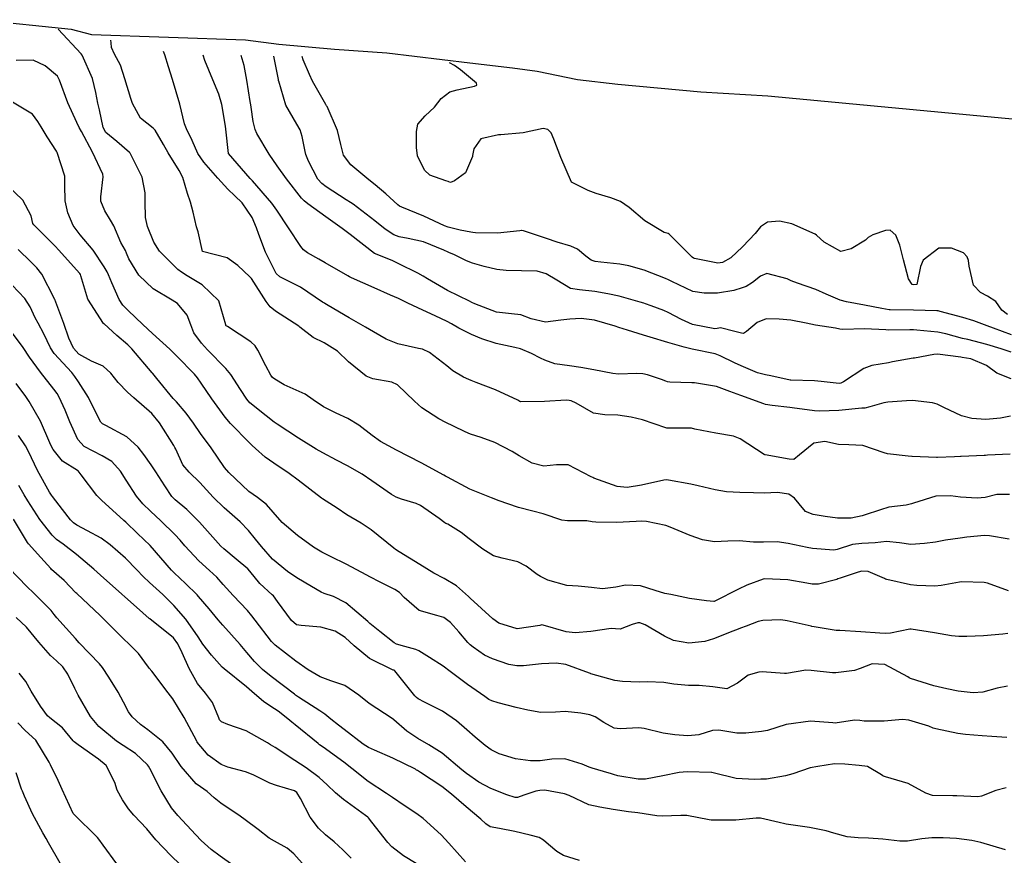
# Model space of a CAD drawing. Header units: metres. Extents: x 292545 to 299085, y 7450245 to 7463078.
# Drawn here: x 294905.1 to 294985.4, y 7462855.4 to 7462923.6 of the extents above; entities that cross this region are included whole.
import ezdxf

# ---------------------------------------------------------------- set-up
doc = ezdxf.new("R2010")
doc.units = ezdxf.units.M
for name, color, linetype in [('Area', 45, 'Continuous'), ('Curvas de Nivel 1m', 11, 'Continuous'), ('Curvas de Nivel 5m', 15, 'Continuous')]:
    doc.layers.add(name, color=color, linetype=linetype)

msp = doc.modelspace()

# ---------------------------------------------------------------- linework, layer by layer
at = {"layer": 'Area'}
msp.add_polyline3d([(294901.856, 7462923.59, 698.4), (294909.247, 7462922.816, 706.163), (294910.893, 7462922.394, 713.662), (294923.448, 7462921.961, 710.16), (294926.175, 7462921.595, 710.871), (294930.697, 7462921.187, 706.52), (294934.977, 7462920.894, 707.321), (294941.743, 7462920.081, 707.361), (294945.209, 7462919.667, 706.122), (294947.23, 7462919.386, 706.163), (294950.527, 7462918.712, 708.633), (294953.796, 7462918.328, 706.281), (294960.575, 7462917.709, 706.31), (294966.04, 7462917.379, 706.56), (294986.245, 7462915.479, 708.032)], dxfattribs=at)
at = {"layer": 'Curvas de Nivel 1m', "flags": 128}
for points, elevation in [([(294985.693, 7462881.248), (294984.102, 7462881.528), (294983.697, 7462881.538), (294982.253, 7462881.396), (294981.694, 7462881.333), (294980.512, 7462881.15), (294979.688, 7462881.003), (294978.798, 7462880.882), (294977.685, 7462880.81), (294976.77, 7462880.936), (294975.688, 7462881.059), (294974.777, 7462880.954), (294973.685, 7462880.887), (294972.932, 7462880.819), (294971.678, 7462880.402), (294971.405, 7462880.354), (294969.679, 7462880.49), (294969.227, 7462880.559), (294967.684, 7462880.894), (294966.797, 7462881.029), (294965.686, 7462881.004), (294964.85, 7462880.994), (294963.687, 7462881.098), (294962.777, 7462881.093), (294961.685, 7462881.032), (294960.705, 7462881.192), (294959.693, 7462881.545), (294958.056, 7462882.236), (294957.704, 7462882.366), (294956.135, 7462882.691), (294955.707, 7462882.702), (294955.3, 7462882.681), (294953.706, 7462882.615), (294952.013, 7462882.622), (294951.706, 7462882.668), (294951.284, 7462882.747), (294949.707, 7462882.735), (294949.248, 7462882.804), (294947.712, 7462883.303), (294946.874, 7462883.532), (294945.717, 7462883.819), (294944.046, 7462884.407), (294943.725, 7462884.542), (294943.517, 7462884.621), (294941.736, 7462885.328), (294939.923, 7462886.285), (294939.752, 7462886.391), (294939.627, 7462886.461), (294937.763, 7462887.454), (294935.773, 7462888.5), (294934.469, 7462889.209), (294933.785, 7462889.707), (294932.696, 7462890.541), (294931.801, 7462891.082), (294930.85, 7462891.522), (294929.815, 7462892.02), (294928.972, 7462892.589), (294928.309, 7462893.074), (294927.83, 7462893.295), (294926.611, 7462893.837), (294925.839, 7462894.274), (294925.654, 7462894.435), (294925.513, 7462894.625), (294925.119, 7462895.365), (294924.472, 7462896.641), (294924.24, 7462897.008), (294923.88, 7462897.338), (294921.988, 7462898.573), (294921.893, 7462898.641), (294921.867, 7462898.67), (294921.859, 7462898.705), (294921.29, 7462900.676), (294919.932, 7462901.967), (294918.71, 7462902.709), (294918.237, 7462903.007), (294917.948, 7462903.237), (294916.445, 7462904.735), (294915.974, 7462905.465), (294915.469, 7462906.745), (294915.294, 7462907.453), (294915.272, 7462908.747), (294915.285, 7462909.483), (294915.03, 7462910.75), (294914.062, 7462912.706), (294914.014, 7462912.761), (294912.957, 7462913.662), (294912.079, 7462914.384), (294911.844, 7462914.792), (294911.556, 7462916.253), (294911.433, 7462916.797), (294911.268, 7462917.646), (294910.998, 7462918.801), (294910.152, 7462920.694), (294910.073, 7462920.811), (294908.183, 7462922.83), (294908.183, 7462922.83)], 699), ([(294985.64, 7462877.038), (294983.922, 7462877.663), (294983.65, 7462877.725), (294981.848, 7462877.76), (294981.65, 7462877.742), (294980.158, 7462877.463), (294979.645, 7462877.424), (294978.177, 7462877.473), (294977.646, 7462877.531), (294975.723, 7462877.958), (294975.652, 7462877.975), (294975.61, 7462877.988), (294975.535, 7462878.032), (294974.208, 7462878.601), (294973.659, 7462878.627), (294973.214, 7462878.508), (294971.93, 7462878.077), (294971.732, 7462878), (294971.652, 7462877.965), (294970.155, 7462877.588), (294969.648, 7462877.579), (294969.202, 7462877.661), (294967.651, 7462877.938), (294965.782, 7462878.019), (294965.651, 7462877.997), (294964.314, 7462877.496), (294963.643, 7462877.16), (294961.707, 7462876.199), (294961.657, 7462876.175), (294961.633, 7462876.173), (294961.033, 7462876.206), (294959.635, 7462876.408), (294958.13, 7462876.735), (294957.639, 7462876.823), (294956.839, 7462877.059), (294955.645, 7462877.437), (294954.434, 7462877.493), (294953.643, 7462877.338), (294952.539, 7462877.204), (294951.643, 7462877.301), (294950.562, 7462877.412), (294949.644, 7462877.464), (294948.099, 7462877.905), (294947.651, 7462878.123), (294947.494, 7462878.205), (294947.231, 7462878.366), (294946.321, 7462879.042), (294945.663, 7462879.386), (294944.38, 7462879.689), (294943.668, 7462879.894), (294942.795, 7462880.419), (294941.686, 7462881.278), (294941.033, 7462881.777), (294939.937, 7462882.456), (294939.78, 7462882.535), (294939.704, 7462882.581), (294939.248, 7462882.925), (294937.718, 7462883.987), (294937.378, 7462884.144), (294936.157, 7462884.496), (294935.725, 7462884.664), (294935.361, 7462884.873), (294933.745, 7462886.012), (294932.959, 7462886.538), (294931.76, 7462887.229), (294930.875, 7462887.675), (294929.77, 7462888.271), (294929.229, 7462888.585), (294927.782, 7462889.467), (294926.034, 7462890.618), (294925.795, 7462890.792), (294925.143, 7462891.29), (294923.819, 7462892.365), (294923.563, 7462892.653), (294923.039, 7462893.45), (294922.25, 7462894.666), (294921.85, 7462895.16), (294920.365, 7462896.685), (294919.878, 7462897.213), (294919.247, 7462898.06), (294918.989, 7462898.704), (294918.702, 7462899.509), (294917.91, 7462900.447), (294917.467, 7462900.724), (294915.927, 7462901.648), (294914.774, 7462902.752), (294913.956, 7462904.106), (294913.76, 7462904.562), (294913.664, 7462904.764), (294913.307, 7462905.436), (294912.713, 7462906.779), (294912.462, 7462907.248), (294912.005, 7462908.013), (294911.668, 7462908.793), (294911.658, 7462909.152), (294911.869, 7462910.792), (294911.832, 7462910.996), (294910.999, 7462912.801), (294910.079, 7462914.466), (294909.892, 7462914.812), (294909.702, 7462915.199), (294908.967, 7462916.821), (294908.289, 7462918.67), (294908.228, 7462918.829), (294908.134, 7462918.974), (294907.135, 7462919.837), (294906.147, 7462920.288), (294904.757, 7462920.264)], 698), ([(294985.775, 7462888.163), (294983.935, 7462888.098), (294983.774, 7462888.077), (294983.649, 7462888.066), (294981.773, 7462887.989), (294981.742, 7462887.992), (294981.25, 7462887.965), (294979.847, 7462887.904), (294979.772, 7462887.907), (294977.795, 7462887.988), (294977.773, 7462887.989), (294977.462, 7462888.013), (294975.775, 7462888.198), (294975.516, 7462888.292), (294973.781, 7462888.875), (294972.639, 7462888.924), (294971.782, 7462888.948), (294970.679, 7462889.196), (294969.783, 7462889.076), (294968.594, 7462888.118), (294968.15, 7462887.741), (294967.767, 7462887.763), (294965.803, 7462888.119), (294965.773, 7462888.127), (294965.72, 7462888.151), (294963.785, 7462889.416), (294963.24, 7462889.631), (294961.79, 7462889.893), (294960.082, 7462890.217), (294959.794, 7462890.283), (294959.726, 7462890.289), (294957.794, 7462890.299), (294957.723, 7462890.312), (294955.803, 7462890.974), (294954.896, 7462891.189), (294953.809, 7462891.34), (294952.739, 7462891.371), (294951.811, 7462891.521), (294950.409, 7462892.331), (294949.996, 7462892.508), (294949.825, 7462892.55), (294949.593, 7462892.575), (294947.824, 7462892.478), (294945.886, 7462892.451), (294945.824, 7462892.462), (294945.649, 7462892.567), (294943.833, 7462893.417), (294942.253, 7462894.012), (294941.841, 7462894.19), (294941.67, 7462894.261), (294941.23, 7462894.439), (294940.356, 7462894.96), (294939.852, 7462895.372), (294938.463, 7462896.474), (294937.875, 7462896.726), (294937.562, 7462896.797), (294935.879, 7462897.155), (294934.916, 7462897.548), (294933.889, 7462898.157), (294933.248, 7462898.536), (294931.9, 7462899.289), (294930.195, 7462900.282), (294929.912, 7462900.45), (294929.839, 7462900.498), (294929.738, 7462900.573), (294927.931, 7462901.792), (294926.257, 7462902.617), (294925.946, 7462902.905), (294925.082, 7462904.629), (294924.545, 7462906.067), (294924.34, 7462906.636), (294923.995, 7462907.453), (294923.181, 7462908.652), (294922.581, 7462909.224), (294922.024, 7462909.773), (294921.209, 7462910.678), (294920.052, 7462911.976), (294919.578, 7462912.695), (294919.114, 7462913.74), (294918.636, 7462914.704), (294918.478, 7462915.097), (294918.103, 7462916.71), (294917.51, 7462918.719), (294917.175, 7462919.757), (294916.875, 7462920.729), (294916.773, 7462921)], 701), ([(294985.806, 7462891.263), (294984.994, 7462891.111), (294983.803, 7462890.986), (294982.664, 7462891.091), (294981.806, 7462891.305), (294980.361, 7462891.975), (294979.817, 7462892.249), (294979.445, 7462892.359), (294977.821, 7462892.541), (294977.315, 7462892.521), (294975.819, 7462892.411), (294975.489, 7462892.362), (294974.353, 7462892.045), (294973.928, 7462891.932), (294973.812, 7462891.933), (294973.692, 7462891.932), (294971.809, 7462891.732), (294970.245, 7462891.667), (294969.817, 7462891.702), (294968.003, 7462891.945), (294967.82, 7462891.967), (294966.392, 7462892.144), (294965.824, 7462892.234), (294965.702, 7462892.274), (294963.831, 7462892.969), (294962.934, 7462893.283), (294961.838, 7462893.686), (294960.063, 7462893.996), (294959.841, 7462894.001), (294958.047, 7462894.032), (294957.841, 7462894.07), (294957.713, 7462894.113), (294957.35, 7462894.247), (294956.216, 7462894.633), (294955.847, 7462894.721), (294955.363, 7462894.76), (294953.847, 7462894.705), (294953.403, 7462894.739), (294951.85, 7462895.036), (294950.774, 7462895.248), (294949.853, 7462895.375), (294948.667, 7462895.54), (294947.858, 7462895.824), (294947.497, 7462896.003), (294946.778, 7462896.376), (294945.868, 7462896.753), (294945.399, 7462896.866), (294943.875, 7462897.205), (294942.728, 7462897.573), (294941.885, 7462897.925), (294940.853, 7462898.446), (294940.239, 7462898.797), (294939.898, 7462898.981), (294938.917, 7462899.456), (294937.907, 7462899.911), (294936.68, 7462900.492), (294935.918, 7462900.856), (294935.284, 7462901.148), (294933.931, 7462901.741), (294932.098, 7462902.548), (294931.944, 7462902.619), (294931.794, 7462902.702), (294929.955, 7462903.773), (294929.445, 7462904.065), (294928.5, 7462904.592), (294928.186, 7462904.817), (294927.968, 7462905.095), (294926.973, 7462906.61), (294926.005, 7462908.065), (294925.596, 7462908.624), (294924.031, 7462910.458), (294923.941, 7462910.55), (294923.848, 7462910.643), (294922.063, 7462912.67), (294921.861, 7462914.672), (294921.834, 7462914.924), (294921.538, 7462916.676), (294921.28, 7462917.514), (294920.799, 7462918.683), (294920.149, 7462920.274), (294919.993, 7462920.69)], 702), ([(294985.847, 7462894.308), (294984.702, 7462894.777), (294983.858, 7462895.4), (294982.582, 7462895.953), (294981.864, 7462896.063), (294981.75, 7462896.076), (294979.868, 7462896.313), (294979.544, 7462896.309), (294977.978, 7462896.008), (294977.863, 7462895.987), (294976.196, 7462895.69), (294975.859, 7462895.629), (294974.493, 7462895.407), (294973.854, 7462895.159), (294972.185, 7462894.075), (294971.965, 7462893.954), (294971.841, 7462893.937), (294970.369, 7462894.095), (294969.843, 7462894.145), (294967.914, 7462894.2), (294967.844, 7462894.211), (294966.266, 7462894.562), (294965.848, 7462894.634), (294965.191, 7462894.815), (294963.855, 7462895.376), (294963.306, 7462895.627), (294962.133, 7462896.196), (294961.865, 7462896.309), (294961.725, 7462896.341), (294959.871, 7462896.726), (294959.208, 7462896.892), (294957.878, 7462897.277), (294956.431, 7462897.716), (294955.887, 7462897.875), (294954.578, 7462898.283), (294953.895, 7462898.5), (294953.594, 7462898.595), (294951.901, 7462899.091), (294950.8, 7462899.224), (294949.901, 7462899.191), (294949.156, 7462899.092), (294947.899, 7462898.942), (294946.743, 7462899.219), (294945.904, 7462899.525), (294945.122, 7462899.609), (294943.906, 7462899.74), (294942.135, 7462900.428), (294941.915, 7462900.54), (294941.715, 7462900.634), (294939.929, 7462901.52), (294938.284, 7462902.477), (294937.945, 7462902.687), (294937.511, 7462902.92), (294935.955, 7462903.695), (294935.398, 7462903.949), (294933.963, 7462904.53), (294931.978, 7462906.072), (294931.323, 7462906.557), (294929.997, 7462907.507), (294928.545, 7462908.592), (294928.246, 7462908.827), (294928.017, 7462909.05), (294926.794, 7462910.612), (294926.049, 7462911.669), (294925.39, 7462912.627), (294924.393, 7462914.324), (294924.257, 7462914.638), (294924.089, 7462915.284), (294923.912, 7462916.454), (294923.88, 7462916.643), (294923.833, 7462916.918), (294923.577, 7462918.648), (294923.351, 7462919.858), (294923.113, 7462920.66)], 703), ([(294985.871, 7462896.479), (294985.036, 7462896.763), (294983.881, 7462897.125), (294982.333, 7462897.509), (294981.888, 7462897.609), (294980.53, 7462897.974), (294979.894, 7462898.11), (294978.178, 7462898.288), (294977.896, 7462898.299), (294977.61, 7462898.299), (294975.895, 7462898.286), (294975.632, 7462898.296), (294973.896, 7462898.385), (294972.152, 7462898.333), (294971.896, 7462898.354), (294971.546, 7462898.434), (294969.899, 7462898.68), (294969.149, 7462898.859), (294967.903, 7462899.108), (294966.96, 7462899.191), (294965.903, 7462899.193), (294965.16, 7462898.898), (294964.276, 7462898.166), (294964.038, 7462898.021), (294963.891, 7462898.03), (294963.333, 7462898.178), (294962.171, 7462898.471), (294961.895, 7462898.415), (294961.701, 7462898.395), (294959.898, 7462898.749), (294958.991, 7462899.14), (294957.908, 7462899.732), (294957.553, 7462899.889), (294956.529, 7462900.261), (294956.07, 7462900.423), (294955.915, 7462900.475), (294955.613, 7462900.576), (294953.92, 7462901.047), (294952.994, 7462901.232), (294951.93, 7462901.437), (294950.691, 7462901.569), (294949.933, 7462901.684), (294948.834, 7462902.351), (294947.948, 7462902.884), (294947.225, 7462903.092), (294945.95, 7462903.131), (294944.697, 7462903.145), (294943.951, 7462903.217), (294942.912, 7462903.462), (294941.956, 7462903.753), (294941.461, 7462903.941), (294940.439, 7462904.453), (294940.094, 7462904.588), (294939.965, 7462904.638), (294939.624, 7462904.806), (294937.973, 7462905.495), (294936.708, 7462905.761), (294935.977, 7462905.891), (294935.534, 7462906.062), (294934.851, 7462906.517), (294933.993, 7462907.203), (294932.222, 7462908.548), (294932.014, 7462908.689), (294931.654, 7462908.916), (294930.027, 7462909.973), (294929.681, 7462910.227), (294929.362, 7462910.58), (294928.587, 7462912.059), (294928.38, 7462912.595), (294928.318, 7462912.849), (294928.078, 7462914.065), (294927.914, 7462914.602), (294927.629, 7462915.063), (294926.731, 7462916.614), (294926.16, 7462918.592), (294926.157, 7462918.62), (294926.134, 7462918.726), (294925.753, 7462920.62)], 704), ([(294985.554, 7462899.56), (294985.102, 7462899.922), (294984.598, 7462900.608), (294983.924, 7462901.056), (294983.347, 7462901.359), (294982.789, 7462901.947), (294982.423, 7462903.486), (294982.371, 7462903.954), (294982.28, 7462904.269), (294981.969, 7462904.584), (294980.984, 7462904.959), (294979.973, 7462904.961), (294978.684, 7462903.999), (294978.473, 7462903.484), (294978.163, 7462902.007), (294977.933, 7462901.978), (294977.791, 7462902.011), (294977.499, 7462902.455), (294977.079, 7462904.019), (294976.793, 7462905.203), (294976.466, 7462906.025), (294975.987, 7462906.441), (294975.603, 7462906.417), (294974.59, 7462906.044), (294974.203, 7462905.825), (294973.979, 7462905.621), (294972.805, 7462904.901), (294971.969, 7462904.705), (294970.614, 7462905.456), (294969.982, 7462906.016), (294969.872, 7462906.101), (294967.995, 7462906.938), (294966.968, 7462907.166), (294965.997, 7462907.093), (294965.439, 7462906.707), (294965.006, 7462906.16), (294964.506, 7462905.637), (294963.972, 7462905.075), (294963.022, 7462904.184), (294962.345, 7462903.806), (294961.956, 7462903.755), (294960.062, 7462904.118), (294959.962, 7462904.156), (294959.868, 7462904.221), (294957.982, 7462906.106), (294957.895, 7462906.154), (294957.578, 7462906.246), (294955.997, 7462907.188), (294954.716, 7462908.283), (294954.018, 7462908.781), (294953.24, 7462909.079), (294952.024, 7462909.418), (294951.386, 7462909.679), (294950.033, 7462910.34), (294949.164, 7462912.349), (294948.585, 7462913.846), (294948.356, 7462914.357), (294948.086, 7462914.634), (294947.723, 7462914.727), (294946.083, 7462914.38), (294944.271, 7462914.217), (294944.08, 7462914.205), (294942.623, 7462913.876), (294942.062, 7462913.065), (294941.969, 7462912.517), (294941.956, 7462912.431), (294941.375, 7462911.102), (294940.493, 7462910.445), (294940.154, 7462910.327), (294940.032, 7462910.377), (294939.982, 7462910.4), (294939.795, 7462910.454), (294938.491, 7462910.927), (294938.041, 7462911.324), (294937.47, 7462912.486), (294937.386, 7462913.163), (294937.406, 7462914.487), (294937.504, 7462915.071), (294938.096, 7462915.743), (294938.871, 7462916.468), (294939.399, 7462917.175), (294940.122, 7462917.704), (294940.701, 7462917.867), (294942.129, 7462918.18), (294942.298, 7462918.261), (294942.276, 7462918.429), (294940.989, 7462919.498), (294940.479, 7462919.868), (294940.073, 7462920.07)], 706), ([(294985.599, 7462873.55), (294985.187, 7462873.504), (294983.597, 7462873.366), (294982.238, 7462873.312), (294981.596, 7462873.309), (294980.998, 7462873.37), (294979.599, 7462873.622), (294977.697, 7462873.914), (294977.602, 7462873.904), (294976.033, 7462873.591), (294975.598, 7462873.568), (294975.151, 7462873.59), (294973.599, 7462873.703), (294971.888, 7462873.789), (294971.6, 7462873.796), (294969.799, 7462874.098), (294969.603, 7462874.134), (294969.564, 7462874.14), (294967.61, 7462874.584), (294967.087, 7462874.659), (294965.61, 7462874.624), (294965.237, 7462874.525), (294964.266, 7462874.163), (294963.791, 7462873.978), (294963.6, 7462873.911), (294963.168, 7462873.746), (294961.592, 7462873.113), (294960.891, 7462872.906), (294959.588, 7462872.754), (294958.328, 7462872.977), (294957.594, 7462873.35), (294956.042, 7462874.266), (294955.605, 7462874.434), (294955.444, 7462874.433), (294954.964, 7462874.276), (294953.985, 7462873.901), (294953.599, 7462873.93), (294953.253, 7462873.949), (294951.597, 7462873.728), (294950.32, 7462873.609), (294949.597, 7462873.7), (294947.717, 7462874.243), (294947.602, 7462874.253), (294947.441, 7462874.202), (294945.598, 7462873.938), (294944.093, 7462874.405), (294943.608, 7462874.759), (294941.769, 7462876.429), (294941.634, 7462876.56), (294940.644, 7462877.446), (294939.649, 7462878.033), (294938.813, 7462878.468), (294937.664, 7462879.189), (294935.976, 7462880.208), (294935.681, 7462880.4), (294935.539, 7462880.511), (294933.698, 7462882.007), (294932.873, 7462882.538), (294931.71, 7462883.226), (294930.916, 7462883.763), (294929.723, 7462884.539), (294929.663, 7462884.581), (294927.745, 7462886.057), (294927.005, 7462886.607), (294925.761, 7462887.433), (294925.06, 7462887.924), (294924.281, 7462888.642), (294924.013, 7462888.884), (294923.777, 7462889.097), (294922.241, 7462890.666), (294921.808, 7462891.18), (294920.705, 7462892.681), (294919.836, 7462893.974), (294919.541, 7462894.396), (294919.294, 7462894.698), (294917.865, 7462896.173), (294917.286, 7462896.726), (294915.885, 7462897.997), (294915.078, 7462898.748), (294913.904, 7462899.884), (294913.466, 7462900.324), (294913.15, 7462900.771), (294912.569, 7462902.145), (294912.296, 7462902.785), (294912.183, 7462903.024), (294911.95, 7462903.449), (294911.037, 7462904.799), (294909.982, 7462906.065), (294909.413, 7462906.816), (294908.967, 7462907.856), (294908.752, 7462908.823), (294908.735, 7462910.114), (294908.719, 7462910.823), (294908.114, 7462912.778), (294908.093, 7462912.83), (294908.063, 7462912.884), (294907.285, 7462914.052), (294906.79, 7462914.849), (294906.533, 7462915.299), (294906.093, 7462915.894), (294904.479, 7462916.876)], 697), ([(294985.546, 7462869.249), (294984.714, 7462869.092), (294983.541, 7462868.781), (294982.766, 7462868.723), (294981.542, 7462868.867), (294980.607, 7462869.037), (294979.546, 7462869.297), (294977.664, 7462869.897), (294977.552, 7462869.945), (294977.45, 7462870.011), (294975.568, 7462871.036), (294974.525, 7462871.089), (294973.563, 7462870.708), (294973.08, 7462870.545), (294971.557, 7462870.341), (294971.293, 7462870.347), (294969.56, 7462870.541), (294969.113, 7462870.554), (294967.555, 7462870.301), (294967.392, 7462870.295), (294965.557, 7462870.431), (294965.304, 7462870.405), (294964.411, 7462870.167), (294963.546, 7462869.513), (294962.676, 7462869.054), (294961.543, 7462869.214), (294960.433, 7462869.328), (294959.549, 7462869.303), (294958.367, 7462869.421), (294957.552, 7462869.548), (294956.215, 7462869.602), (294955.553, 7462869.599), (294954.191, 7462869.646), (294953.555, 7462869.736), (294951.604, 7462870.278), (294951.562, 7462870.291), (294951.492, 7462870.321), (294949.57, 7462871.032), (294948.787, 7462871.132), (294947.57, 7462871.073), (294946.104, 7462870.917), (294945.568, 7462870.907), (294944.931, 7462871.035), (294943.574, 7462871.49), (294942.945, 7462871.788), (294942.005, 7462872.434), (294941.778, 7462872.631), (294941.587, 7462872.831), (294940.835, 7462873.681), (294940.156, 7462874.452), (294939.609, 7462874.868), (294939.062, 7462875.015), (294937.617, 7462875.417), (294936.4, 7462876.498), (294936.02, 7462876.888), (294935.639, 7462877.142), (294934.39, 7462877.778), (294933.649, 7462878.152), (294932.933, 7462878.537), (294931.663, 7462879.201), (294930.44, 7462879.8), (294929.677, 7462880.188), (294929, 7462880.587), (294927.692, 7462881.544), (294926.438, 7462882.613), (294925.711, 7462883.449), (294925.17, 7462884.081), (294924.439, 7462884.639), (294923.73, 7462885.143), (294922.091, 7462886.667), (294921.757, 7462887.077), (294920.659, 7462888.681), (294919.79, 7462889.852), (294919.207, 7462890.699), (294918.623, 7462891.52), (294917.82, 7462892.441), (294917.574, 7462892.722), (294916.239, 7462894.335), (294915.908, 7462894.739), (294915.844, 7462894.815), (294914.206, 7462896.757), (294913.876, 7462897.085), (294912.966, 7462897.856), (294911.93, 7462898.789), (294911.908, 7462898.805), (294911.893, 7462898.828), (294910.604, 7462900.803), (294910.029, 7462902.722), (294910.001, 7462902.809), (294909.944, 7462902.9), (294908.221, 7462904.827), (294907.967, 7462905.094), (294906.195, 7462906.857), (294906.122, 7462906.986), (294906, 7462907.591), (294905.301, 7462908.867), (294904.025, 7462910.101)], 696), ([(294985.449, 7462860.965), (294984.615, 7462860.759), (294983.438, 7462860.307), (294983.131, 7462860.249), (294981.438, 7462860.309), (294981.092, 7462860.312), (294979.438, 7462860.34), (294978.896, 7462860.541), (294977.453, 7462861.318), (294975.611, 7462861.878), (294975.462, 7462861.922), (294975.392, 7462861.961), (294975.303, 7462862.032), (294974.145, 7462862.726), (294973.47, 7462862.796), (294972.312, 7462862.912), (294971.472, 7462862.941), (294970.097, 7462862.722), (294969.468, 7462862.597), (294968.051, 7462862.121), (294967.461, 7462861.94), (294965.915, 7462861.689), (294965.458, 7462861.668), (294964.95, 7462861.65), (294963.458, 7462861.725), (294961.567, 7462862.199), (294961.463, 7462862.228), (294961.433, 7462862.23), (294959.464, 7462862.281), (294958.795, 7462862.23), (294957.46, 7462861.947), (294956.044, 7462861.677), (294955.457, 7462861.679), (294953.789, 7462861.957), (294953.461, 7462862.052), (294953.281, 7462862.112), (294952.625, 7462862.303), (294951.722, 7462862.573), (294951.466, 7462862.657), (294950.888, 7462862.907), (294949.473, 7462863.348), (294948.416, 7462863.299), (294947.471, 7462863.164), (294946.678, 7462863.171), (294945.472, 7462863.326), (294944.131, 7462863.756), (294943.488, 7462864.079), (294942.997, 7462864.417), (294942.171, 7462865.102), (294941.506, 7462865.705), (294940.665, 7462866.448), (294939.521, 7462867.233), (294938.033, 7462867.97), (294937.53, 7462868.217), (294937.381, 7462868.332), (294937.246, 7462868.484), (294935.945, 7462870.116), (294935.632, 7462870.509), (294935.594, 7462870.54), (294935.563, 7462870.556), (294935.495, 7462870.579), (294933.573, 7462871.523), (294932.301, 7462872.543), (294931.59, 7462873.224), (294930.772, 7462873.74), (294929.598, 7462874.064), (294927.996, 7462874.199), (294927.6, 7462874.272), (294927.196, 7462874.604), (294926.069, 7462876.173), (294925.737, 7462876.619), (294925.634, 7462876.718), (294924.633, 7462877.626), (294923.821, 7462878.647), (294923.656, 7462878.836), (294922.708, 7462879.619), (294921.68, 7462880.444), (294921.441, 7462880.672), (294919.702, 7462882.624), (294919.671, 7462882.659), (294919.644, 7462882.691), (294918.671, 7462883.664), (294917.72, 7462884.449), (294917.452, 7462884.723), (294916.872, 7462885.593), (294916.145, 7462886.736), (294915.759, 7462887.308), (294915.164, 7462888.146), (294914.7, 7462888.751), (294913.785, 7462889.597), (294912.078, 7462890.507), (294911.801, 7462890.655), (294911.667, 7462890.791), (294911.51, 7462891.089), (294910.652, 7462892.802), (294909.836, 7462894.077), (294909.537, 7462894.511), (294909.297, 7462894.818), (294907.866, 7462896.389), (294907.57, 7462896.835), (294907.033, 7462897.991), (294906.557, 7462898.85), (294906.324, 7462899.28), (294905.906, 7462900.181), (294905.463, 7462900.865), (294903.937, 7462902.499)], 694), ([(294985.393, 7462855.92), (294983.399, 7462856.53), (294982.658, 7462856.69), (294981.402, 7462856.832), (294980.32, 7462856.894), (294979.402, 7462856.907), (294978.582, 7462856.817), (294977.399, 7462856.628), (294976.781, 7462856.634), (294975.4, 7462856.777), (294974.23, 7462856.876), (294973.401, 7462856.907), (294972.498, 7462856.973), (294971.405, 7462857.273), (294970.782, 7462857.465), (294969.409, 7462857.737), (294967.526, 7462858.015), (294967.412, 7462858.034), (294966.953, 7462858.135), (294965.418, 7462858.506), (294965.07, 7462858.503), (294963.415, 7462858.334), (294963.267, 7462858.33), (294961.415, 7462858.343), (294961.252, 7462858.365), (294959.421, 7462858.726), (294958.929, 7462858.719), (294957.419, 7462858.662), (294956.98, 7462858.694), (294955.423, 7462858.924), (294954.679, 7462859.023), (294953.427, 7462859.206), (294952.341, 7462859.395), (294951.432, 7462859.595), (294949.841, 7462860.336), (294949.444, 7462860.488), (294947.862, 7462860.778), (294947.447, 7462860.766), (294947.12, 7462860.7), (294946.148, 7462860.383), (294945.632, 7462860.196), (294945.44, 7462860.196), (294944.758, 7462860.397), (294943.448, 7462860.918), (294942.475, 7462861.446), (294941.46, 7462862.141), (294941.1, 7462862.444), (294939.483, 7462863.803), (294938.409, 7462864.471), (294937.498, 7462864.983), (294936.617, 7462865.606), (294935.557, 7462866.509), (294935.533, 7462866.53), (294935.513, 7462866.549), (294935.409, 7462866.616), (294933.526, 7462867.838), (294932.694, 7462868.538), (294931.544, 7462869.312), (294930.41, 7462869.708), (294929.555, 7462870.02), (294928.569, 7462870.59), (294927.57, 7462871.298), (294925.878, 7462872.617), (294925.587, 7462872.905), (294924.234, 7462874.641), (294923.97, 7462874.998), (294923.621, 7462875.425), (294922.447, 7462876.662), (294921.642, 7462877.555), (294921.109, 7462878.14), (294920.528, 7462878.681), (294919.665, 7462879.471), (294918.524, 7462880.707), (294918.131, 7462881.157), (294917.692, 7462881.626), (294916.567, 7462882.731), (294915.711, 7462883.527), (294915.093, 7462884.126), (294914.579, 7462884.757), (294913.742, 7462886.05), (294913.276, 7462886.775), (294912.551, 7462887.568), (294911.765, 7462888.042), (294910.301, 7462888.805), (294909.781, 7462889.37), (294909.141, 7462890.82), (294908.76, 7462891.773), (294908.273, 7462892.833), (294908.106, 7462893.116), (294907.829, 7462893.483), (294906.736, 7462894.851), (294905.861, 7462896.091), (294905.334, 7462896.865), (294903.892, 7462898.81)], 693), ([(294950.668, 7462855.04), (294949.384, 7462855.465), (294948.83, 7462855.791), (294948.15, 7462856.359), (294947.751, 7462856.719), (294947.399, 7462856.93), (294946.662, 7462857.116), (294945.403, 7462857.421), (294944.152, 7462857.656), (294943.407, 7462857.79), (294943.033, 7462858.039), (294942.63, 7462858.422), (294941.428, 7462859.426), (294940.236, 7462860.452), (294939.449, 7462861.09), (294937.707, 7462862.231), (294937.462, 7462862.377), (294937.4, 7462862.418), (294937.3, 7462862.482), (294935.476, 7462863.381), (294933.973, 7462864.038), (294933.489, 7462864.254), (294933.047, 7462864.534), (294931.505, 7462865.726), (294931.035, 7462866.083), (294930.415, 7462866.566), (294929.92, 7462866.977), (294929.52, 7462867.255), (294927.765, 7462868.364), (294927.532, 7462868.53), (294927.491, 7462868.56), (294927.437, 7462868.601), (294925.554, 7462870.042), (294924.832, 7462870.631), (294924.194, 7462871.265), (294923.577, 7462872.017), (294923.033, 7462872.656), (294921.607, 7462874.242), (294921.233, 7462874.676), (294920.501, 7462875.566), (294919.632, 7462876.576), (294919.517, 7462876.701), (294918.568, 7462877.632), (294917.651, 7462878.488), (294917.422, 7462878.722), (294915.683, 7462880.74), (294914.653, 7462881.716), (294913.701, 7462882.619), (294913.541, 7462882.772), (294911.719, 7462884.421), (294911.353, 7462884.794), (294910.058, 7462886.497), (294909.81, 7462886.809), (294909.753, 7462886.849), (294908.535, 7462887.603), (294907.77, 7462888.565), (294907.631, 7462888.841), (294907.516, 7462889.103), (294906.744, 7462890.851), (294905.819, 7462892.474), (294905.56, 7462892.863), (294904.775, 7462893.929)], 692), ([(294941.378, 7462854.936), (294940.017, 7462856.454), (294939.4, 7462857.13), (294937.941, 7462858.475), (294937.418, 7462858.851), (294936.38, 7462859.544), (294935.438, 7462860.197), (294934.947, 7462860.515), (294933.453, 7462861.499), (294932.126, 7462862.543), (294931.471, 7462863.066), (294929.778, 7462864.286), (294929.492, 7462864.487), (294929.371, 7462864.581), (294927.508, 7462866.099), (294927.233, 7462866.327), (294926.899, 7462866.609), (294926.117, 7462867.219), (294925.523, 7462867.605), (294924.911, 7462868.014), (294924.185, 7462868.64), (294923.541, 7462869.197), (294921.712, 7462870.669), (294921.564, 7462870.803), (294920.685, 7462871.795), (294919.99, 7462872.694), (294919.592, 7462873.278), (294918.603, 7462874.71), (294917.624, 7462875.85), (294916.731, 7462876.729), (294915.643, 7462877.724), (294915.113, 7462878.213), (294914.588, 7462878.756), (294913.667, 7462879.696), (294912.438, 7462880.782), (294911.688, 7462881.317), (294910.571, 7462881.924), (294909.699, 7462882.397), (294909.451, 7462882.564), (294909.193, 7462882.818), (294908.542, 7462883.658), (294907.722, 7462884.71), (294907.633, 7462884.841), (294907.496, 7462885.073), (294906.509, 7462886.852), (294905.768, 7462888.384), (294905.513, 7462888.863), (294904.953, 7462889.7)], 691), ([(294932.08, 7462855.25), (294931.387, 7462855.925), (294930.678, 7462856.567), (294929.981, 7462857.154), (294929.404, 7462857.674), (294928.737, 7462858.587), (294927.931, 7462860.099), (294927.638, 7462860.598), (294927.444, 7462860.734), (294925.978, 7462861.151), (294925.45, 7462861.351), (294924.076, 7462862.025), (294923.459, 7462862.27), (294922.017, 7462862.664), (294921.466, 7462862.872), (294920.424, 7462863.632), (294919.528, 7462864.699), (294919.515, 7462864.721), (294919.494, 7462864.766), (294918.459, 7462866.711), (294917.528, 7462868.22), (294917.162, 7462868.724), (294915.824, 7462870.472), (294915.611, 7462870.74), (294915.564, 7462870.81), (294914.743, 7462871.921), (294913.888, 7462872.765), (294913.587, 7462873.046), (294911.86, 7462874.788), (294911.615, 7462875.027), (294909.702, 7462876.809), (294909.634, 7462876.881), (294908.682, 7462877.863), (294907.652, 7462878.78), (294907.585, 7462878.841), (294906.766, 7462879.749), (294905.767, 7462880.859), (294905.684, 7462880.977), (294904.561, 7462882.871)], 689), ([(294928.286, 7462854.591), (294927.383, 7462855.596), (294926.841, 7462856.062), (294925.815, 7462856.624), (294925.397, 7462856.877), (294924.476, 7462857.571), (294923.419, 7462858.367), (294923.014, 7462858.654), (294921.433, 7462859.712), (294920.911, 7462860.151), (294920.324, 7462860.687), (294919.795, 7462861.043), (294919.449, 7462861.3), (294918.213, 7462862.712), (294917.479, 7462863.804), (294916.714, 7462864.728), (294915.502, 7462865.696), (294914.903, 7462866.145), (294914.213, 7462866.759), (294913.915, 7462867.162), (294913.525, 7462867.951), (294913.075, 7462868.775), (294912.325, 7462870.008), (294911.81, 7462870.788), (294911.566, 7462871.076), (294909.908, 7462872.807), (294909.588, 7462873.154), (294908.077, 7462874.833), (294907.873, 7462875.093), (294907.619, 7462875.421), (294906.214, 7462876.854), (294905.638, 7462877.385), (294904.197, 7462878.875)], 688), ([(294922.434, 7462854.659), (294921.38, 7462855.397), (294920.66, 7462855.955), (294919.846, 7462856.693), (294919.399, 7462857.133), (294917.932, 7462858.715), (294917.429, 7462859.353), (294916.59, 7462860.729), (294915.659, 7462862.54), (294915.55, 7462862.739), (294915.465, 7462862.851), (294914.488, 7462863.765), (294913.488, 7462864.433), (294912.947, 7462864.775), (294911.505, 7462865.985), (294910.825, 7462866.797), (294909.809, 7462868.537), (294909.672, 7462868.809), (294909.546, 7462869.069), (294908.969, 7462870.231), (294908.58, 7462870.825), (294908.059, 7462871.324), (294907.572, 7462871.757), (294906.617, 7462872.85), (294905.601, 7462874.08), (294904.775, 7462874.868)], 687), ([(294918.131, 7462854.712), (294917.38, 7462855.454), (294916.149, 7462856.732), (294915.406, 7462857.62), (294914.356, 7462858.756), (294913.923, 7462859.257), (294913.435, 7462859.985), (294912.995, 7462860.774), (294912.81, 7462861.416), (294912.094, 7462862.784), (294911.471, 7462863.317), (294909.812, 7462864.482), (294909.492, 7462864.727), (294909.423, 7462864.811), (294908.554, 7462865.875), (294907.511, 7462866.679), (294907.318, 7462866.842), (294906.736, 7462867.637), (294905.993, 7462868.856), (294905.551, 7462869.65), (294905.022, 7462870.333)], 686), ([(294908.358, 7462854.83), (294907.389, 7462856.491), (294907.203, 7462856.842), (294906.95, 7462857.294), (294906.088, 7462858.853), (294905.437, 7462860.282), (294905.273, 7462860.694), (294905.212, 7462860.863), (294904.769, 7462862.183)], 684)]:
    msp.add_lwpolyline(points, dxfattribs=dict(at, elevation=elevation))
at = {"layer": 'Curvas de Nivel 5m', "flags": 128}
for points, elevation in [([(294985.733, 7462884.881), (294984.688, 7462884.881), (294983.73, 7462884.649), (294983.08, 7462884.596), (294981.73, 7462884.662), (294980.927, 7462884.772), (294979.731, 7462884.755), (294977.9, 7462884.182), (294977.724, 7462884.133), (294977.636, 7462884.099), (294977.288, 7462884.014), (294975.901, 7462883.848), (294975.721, 7462883.805), (294975.37, 7462883.685), (294973.714, 7462883.143), (294972.826, 7462882.955), (294971.712, 7462882.967), (294970.699, 7462883.104), (294969.714, 7462883.255), (294969.11, 7462883.502), (294968.572, 7462884.117), (294968.2, 7462884.596), (294967.731, 7462884.917), (294966.817, 7462885.054), (294965.731, 7462885.005), (294964.871, 7462885.019), (294963.732, 7462885.06), (294962.65, 7462885.104), (294961.734, 7462885.269), (294960.347, 7462885.604), (294959.738, 7462885.734), (294957.936, 7462886.043), (294957.741, 7462886.072), (294957.564, 7462886.066), (294955.737, 7462885.655), (294954.57, 7462885.453), (294953.742, 7462885.535), (294951.854, 7462886.216), (294951.752, 7462886.259), (294951.632, 7462886.321), (294949.763, 7462887.31), (294948.805, 7462887.307), (294947.761, 7462887.199), (294946.826, 7462887.436), (294945.769, 7462888.046), (294945.203, 7462888.396), (294943.78, 7462889.125), (294942.671, 7462889.535), (294941.787, 7462889.802), (294941.352, 7462890), (294940.414, 7462890.451), (294939.797, 7462890.748), (294939.201, 7462891.067), (294937.815, 7462891.949), (294937.228, 7462892.486), (294935.836, 7462893.825), (294935.373, 7462894.041), (294933.841, 7462894.306), (294933.294, 7462894.535), (294931.86, 7462895.712), (294930.944, 7462896.559), (294929.88, 7462897.239), (294928.973, 7462897.673), (294927.892, 7462898.534), (294927.816, 7462898.601), (294925.905, 7462899.826), (294925.477, 7462900.195), (294925.153, 7462900.631), (294923.941, 7462902.483), (294923.8, 7462902.642), (294922.836, 7462903.541), (294921.958, 7462904.166), (294919.963, 7462904.69), (294919.589, 7462906.305), (294919.471, 7462906.698), (294919.193, 7462907.89), (294918.982, 7462908.705), (294918.743, 7462909.432), (294918.343, 7462910.715), (294918.042, 7462911.296), (294917.145, 7462912.724), (294916.763, 7462913.423), (294916.081, 7462914.59), (294915.93, 7462914.742), (294914.911, 7462915.572), (294914.257, 7462916.758), (294914.109, 7462917.18), (294913.63, 7462918.768), (294913.26, 7462919.889), (294912.785, 7462920.781), (294912.528, 7462921.323), (294912.516, 7462921.694), (294912.483, 7462921.92)], 700), ([(294985.893, 7462897.91), (294984.409, 7462898.444), (294983.9, 7462898.646), (294982.822, 7462899.033), (294981.906, 7462899.307), (294980.078, 7462899.812), (294979.912, 7462899.854), (294979.797, 7462899.867), (294977.912, 7462899.914), (294976.01, 7462899.931), (294975.912, 7462899.937), (294975.316, 7462900.036), (294973.916, 7462900.321), (294972.426, 7462900.58), (294971.919, 7462900.72), (294970.794, 7462901.222), (294969.928, 7462901.596), (294968.44, 7462902.115), (294967.936, 7462902.316), (294967.6, 7462902.464), (294965.944, 7462902.894), (294965.425, 7462902.671), (294964.771, 7462902.162), (294964.25, 7462901.847), (294963.928, 7462901.722), (294963.262, 7462901.515), (294961.924, 7462901.286), (294960.845, 7462901.29), (294959.925, 7462901.447), (294958.206, 7462902.237), (294957.935, 7462902.381), (294957.692, 7462902.488), (294955.946, 7462903.169), (294954.71, 7462903.524), (294953.954, 7462903.666), (294952.429, 7462903.832), (294951.959, 7462903.88), (294951.633, 7462903.988), (294951.202, 7462904.321), (294950.512, 7462904.876), (294949.971, 7462905.121), (294948.862, 7462905.463), (294947.977, 7462905.748), (294946.102, 7462906.379), (294945.983, 7462906.414), (294945.949, 7462906.415), (294945.803, 7462906.383), (294943.981, 7462906.195), (294942.204, 7462906.204), (294941.981, 7462906.234), (294941.821, 7462906.272), (294940.964, 7462906.445), (294939.986, 7462906.665), (294939.665, 7462906.786), (294937.999, 7462907.571), (294936.191, 7462908.317), (294936.011, 7462908.392), (294935.859, 7462908.502), (294934.897, 7462909.393), (294934.029, 7462910.125), (294933.499, 7462910.535), (294932.051, 7462911.748), (294931.447, 7462912.556), (294931.215, 7462913.415), (294930.962, 7462914.561), (294930.102, 7462916.518), (294930.08, 7462916.548), (294930.061, 7462916.571), (294929.993, 7462916.683), (294928.927, 7462918.588), (294928.669, 7462919.123), (294928.15, 7462920.33), (294928.063, 7462920.6)], 705), ([(294985.5, 7462865.065), (294984.277, 7462865.157), (294983.502, 7462865.217), (294982.141, 7462865.316), (294981.505, 7462865.401), (294979.714, 7462865.782), (294979.511, 7462865.848), (294979.136, 7462865.994), (294977.518, 7462866.494), (294977.003, 7462866.531), (294975.517, 7462866.406), (294973.871, 7462866.409), (294973.517, 7462866.454), (294973.091, 7462866.49), (294971.515, 7462866.254), (294971.335, 7462866.262), (294969.516, 7462866.415), (294967.513, 7462866.13), (294965.998, 7462865.652), (294965.504, 7462865.555), (294964.23, 7462865.441), (294963.502, 7462865.43), (294962.033, 7462865.667), (294961.505, 7462865.655), (294960.405, 7462865.306), (294959.498, 7462865.203), (294958.435, 7462865.3), (294957.501, 7462865.441), (294955.959, 7462865.812), (294955.507, 7462865.877), (294953.997, 7462865.793), (294953.506, 7462865.849), (294952.658, 7462866.303), (294951.962, 7462866.758), (294951.519, 7462866.926), (294950.794, 7462867.053), (294949.521, 7462867.186), (294948.722, 7462867.147), (294947.52, 7462867.105), (294946.463, 7462867.317), (294945.524, 7462867.527), (294944.041, 7462867.892), (294943.529, 7462868.058), (294943.301, 7462868.184), (294942.965, 7462868.419), (294941.547, 7462869.403), (294940.15, 7462870.454), (294939.567, 7462870.883), (294938.443, 7462871.602), (294937.58, 7462872.14), (294937.348, 7462872.251), (294936.449, 7462872.497), (294935.772, 7462872.695), (294935.586, 7462872.799), (294934.392, 7462873.725), (294933.601, 7462874.368), (294933.426, 7462874.532), (294931.626, 7462876.066), (294930.633, 7462876.565), (294929.874, 7462876.815), (294929.636, 7462876.926), (294928.839, 7462877.39), (294927.648, 7462878.105), (294926.874, 7462878.608), (294925.668, 7462879.609), (294924.753, 7462880.634), (294924.279, 7462881.231), (294923.696, 7462881.957), (294923.022, 7462882.657), (294921.714, 7462883.809), (294920.829, 7462884.679), (294919.74, 7462885.853), (294918.858, 7462886.703), (294918.36, 7462887.312), (294917.771, 7462888.572), (294917.706, 7462888.721), (294917.624, 7462888.873), (294916.442, 7462890.734), (294915.81, 7462891.477), (294914.36, 7462892.755), (294913.828, 7462893.239), (294913.087, 7462894.023), (294912.468, 7462894.781), (294911.851, 7462895.35), (294910.908, 7462895.749), (294909.866, 7462896.338), (294909.429, 7462896.814), (294909.065, 7462897.634), (294908.653, 7462898.822), (294907.912, 7462900.774), (294907.898, 7462900.816), (294907.862, 7462900.882), (294906.855, 7462902.846), (294906.452, 7462903.356), (294905.953, 7462903.862), (294904.939, 7462904.87)], 695), ([(294937.376, 7462854.805), (294936.33, 7462855.443), (294935.389, 7462856.152), (294935.057, 7462856.513), (294933.752, 7462858.184), (294933.47, 7462858.529), (294933.414, 7462858.581), (294933.225, 7462858.723), (294931.435, 7462860.024), (294930.791, 7462860.56), (294930.104, 7462861.224), (294929.455, 7462861.827), (294928.41, 7462862.591), (294927.472, 7462863.196), (294925.862, 7462864.25), (294925.491, 7462864.482), (294925.248, 7462864.632), (294923.503, 7462865.621), (294922.025, 7462866.148), (294921.51, 7462866.357), (294921.35, 7462866.511), (294921.276, 7462866.674), (294920.762, 7462867.918), (294920.183, 7462868.69), (294919.545, 7462869.473), (294918.863, 7462870.707), (294918.3, 7462871.988), (294917.952, 7462872.716), (294917.59, 7462873.188), (294915.652, 7462874.74), (294915.613, 7462874.774), (294914.565, 7462875.699), (294913.631, 7462876.539), (294913.373, 7462876.773), (294911.648, 7462878.309), (294911.094, 7462878.796), (294909.671, 7462879.984), (294908.591, 7462880.826), (294908.066, 7462881.214), (294907.69, 7462881.566), (294906.703, 7462882.85), (294905.725, 7462884.357), (294905.426, 7462884.863), (294904.98, 7462885.628)], 690), ([(294912.974, 7462854.774), (294911.86, 7462856.313), (294911.513, 7462856.789), (294911.395, 7462856.925), (294909.467, 7462858.819), (294909.447, 7462858.844), (294909.423, 7462858.874), (294908.512, 7462860.829), (294908.201, 7462861.579), (294907.574, 7462862.838), (294907.466, 7462863.058), (294906.38, 7462864.851), (294905.501, 7462865.66), (294904.905, 7462866.267)], 685)]:
    msp.add_lwpolyline(points, dxfattribs=dict(at, elevation=elevation))

doc.saveas('drawing.dxf')
